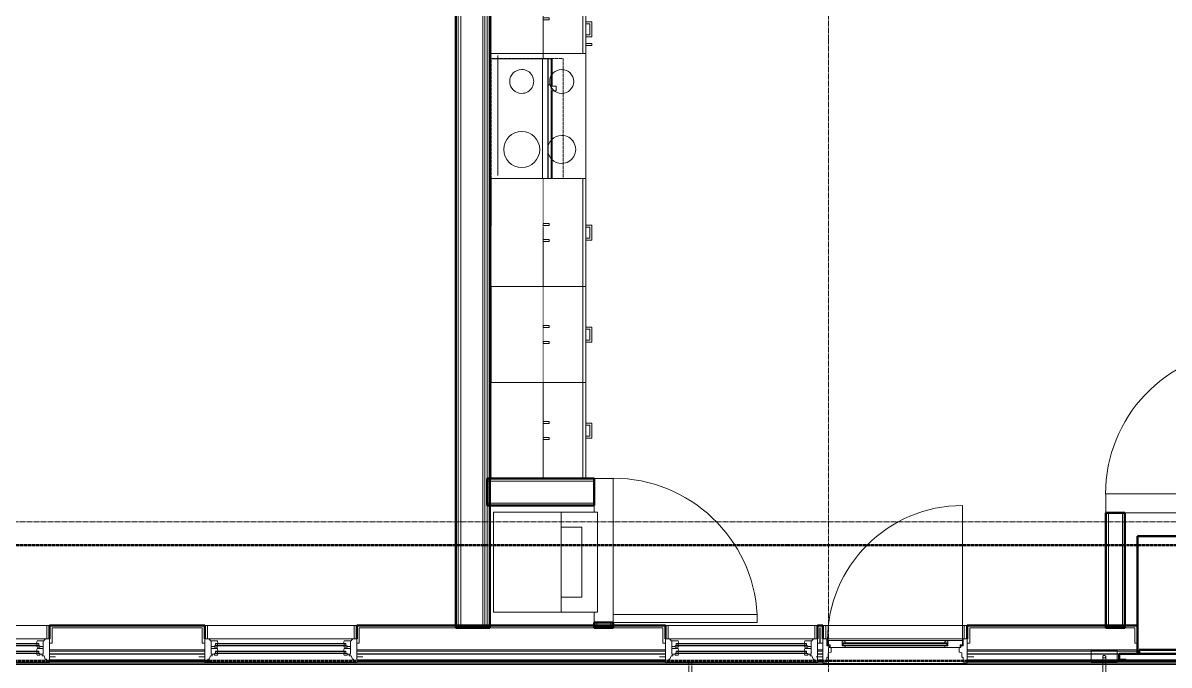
# Model space of a CAD drawing. Header units: inches. Extents: x -4235 to -464, y 9767 to 12347.
# Drawn here: x -3028.8 to -2742.2, y 11246.4 to 11406.9 of the extents above; entities that cross this region are included whole.
import ezdxf

# ---------------------------------------------------------------- set-up
doc = ezdxf.new("R2010")
doc.units = ezdxf.units.IN
doc.header["$MEASUREMENT"] = 0
for name, pattern in [('Dash', [0.25, 0.125, -0.125]), ('Dash 1_16_', [0.125, 0.0625, -0.0625]), ('Grid Line 1_2_', [0.875, 0.5, -0.125, 0.125, -0.125]), ('Overhead', [0.15625, 0.09375, -0.0625])]:
    doc.linetypes.add(name, pattern=pattern)
for name, color, linetype, lineweight in [('0-1', 7, 'Continuous', 5), ('0-2', 10, 'Continuous', 9), ('A-DOOR-1', 10, 'Continuous', 9), ('A-DOOR-2', 50, 'Continuous', 20), ('A-DOOR-5', 31, 'Continuous', 9), ('A-DOOR-6', 31, 'Continuous', 20), ('A-DOOR-FRAM', 31, 'Continuous', 9), ('A-DOOR-FRAM-4', 31, 'Continuous', 20), ('A-DOOR-GLAZ', 31, 'Continuous', 9), ('A-GENM', 5, 'Continuous', 9), ('A-GENM-4', 5, 'Continuous', 50), ('A-GLAZ-1', 151, 'Continuous', 9), ('A-GLAZ-2', 151, 'Continuous', 20), ('A-GLAZ-3', 151, 'Continuous', 50), ('A-WALL', 113, 'Continuous', 13), ('A-WALL-1', 7, 'Continuous', 50), ('A-WALL-2', 250, 'Continuous', 13), ('A-WALL-3', 10, 'Continuous', 9), ('A-WALL-4', 254, 'Continuous', 9), ('A-WALL-5', 113, 'Continuous', 9), ('A-WALL-6', 113, 'Continuous', 50), ('C-PROP-LINE-1', 91, 'Dash 1_16_', 50), ('I-WALL-1', 7, 'Continuous', 50), ('P-SANR-FIXT-1', 10, 'Continuous', 9), ('Q-CASE-1', 10, 'Continuous', 9), ('Q-CASE-2', 254, 'Continuous', 9), ('Q-CASE-3', 254, 'Dash', 9), ('Q-CASE-4', 10, 'Dash', 9), ('Q-SPCQ-1', 10, 'Continuous', 9), ('Q-SPCQ-2', 91, 'Overhead', 9), ('S-GRID-1', 1, 'Grid Line 1_2_', 9)]:
    doc.layers.add(name, color=color, linetype=linetype, lineweight=lineweight)

# ---------------------------------------------------------------- blocks, each defined once
blk = doc.blocks.new('SWING - SINGLE - FLUSH - 36_ x 80_ - OFFSET PIVOT DOOR AT MAGIC PAK AND WASHER_DRYER-3199414-BACKGROUND - RCP - 3RD FLOOR')
at = {"layer": 'A-DOOR-1'}
blk.add_arc((18, 2.37), 36.07, 93.1789, 180, dxfattribs=at)
at = {"layer": 'A-DOOR-2'}
for p, q in [((16, 2.37), (16, 38.39)), ((18, 38.39), (16, 38.39)), ((18, 2.37), (18, 38.39)), ((18, 2.37), (16, 2.37))]:
    blk.add_line(p, q, dxfattribs=at)
blk = doc.blocks.new('Range - 24_ x 30_-2320547-BACKGROUND - RCP - 3RD FLOOR')
at = {"layer": 'Q-SPCQ-1'}
blk.add_line((0, 22), (30, 22), dxfattribs=at)
for centre, radius, start, end in [((6.5, 16), 4.5, 360, 180), ((23.5, 16), 3, 360, 180), ((6.5, 16), 4.5, 180, 360), ((23.5, 16), 3, 180, 0), ((6.5, 6), 3.5, 360, 180), ((23.5, 6), 3, 360, 180), ((6.5, 6), 3.5, 180, 0), ((23.5, 6), 3, 180, 360)]:
    blk.add_arc(centre, radius, start, end, dxfattribs=at)
blk = doc.blocks.new('Stacked Washer and Dryer - 26_x25_ - Private-1352637-BACKGROUND - RCP - 3RD FLOOR')
at = {"layer": 'P-SANR-FIXT-1'}
for p, q in [((26, 12.5), (0, 12.5)), ((0, -12.5), (0, 12.5)), ((16.90625, 12.5), (16.90625, -12.5)), ((26, 12.5), (26, -12.5)), ((16.90625, 8.75), (22.09375, 8.75)), ((22.09375, 8.75), (22.09375, -8.75)), ((22.09375, -8.75), (16.90625, -8.75)), ((0, -12.5), (26, -12.5))]:
    blk.add_line(p, q, dxfattribs=at)
blk = doc.blocks.new('30quot_MicrowaveVent_11166 - 70cm miele oven-V65-BACKGROUND - RCP - 3RD FLOOR')
at = {"layer": 'Q-CASE-1'}
for p, q in [((-14.2, 0), (-14.2, -0.37)), ((15.68, 0), (-14.2, 0)), ((15.68, -0.37), (15.68, 0))]:
    blk.add_line(p, q, dxfattribs=at)
at = {"layer": 'Q-CASE-2'}
for p, q in [((-14.2, -0.41), (-14.2, -13.23)), ((15.68, -13.23), (15.68, -0.41)), ((-14.2, -13.23), (-14.2, -14.49)), ((15.68, -13.23), (-14.2, -13.23)), ((15.68, -14.49), (15.68, -13.23)), ((-14.2, -14.49), (15.68, -14.49)), ((9.18, -14.61), (-14.2, -14.61)), ((-14.2, -14.61), (-14.2, -15.39)), ((-14.2, -15.39), (-14.2, -15.59)), ((-14.2, -15.39), (9.18, -15.39)), ((-14.2, -15.59), (-14.2, -15.6)), ((-14.2, -15.6), (7.69, -15.6)), ((7.69, -15.39), (7.69, -16.55)), ((7.69, -16.6), (8.88, -16.6)), ((8.88, -16.6), (8.88, -15.39)), ((8.88, -15.6), (15.68, -15.6)), ((8.88, -16.55), (8.88, -16.6)), ((9.18, -14.61), (9.18, -15.39)), ((15.68, -14.61), (9.18, -14.61)), ((9.18, -14.61), (9.18, -15.39)), ((9.18, -15.39), (15.68, -15.39)), ((15.68, -14.61), (15.68, -15.39)), ((15.68, -15.6), (15.68, -15.39))]:
    blk.add_line(p, q, dxfattribs=at)
blk = doc.blocks.new('Base Cabinet 3 Drawer 230 - Base Cabinet 3 Drawer 230 27_-2571739-BACKGROUND - RCP - 3RD FLOOR')
at = {"layer": 'Q-CASE-1'}
for p, q in [((-12.76, -23.25), (-12.76, 0)), ((-12.76, 0), (14.24, 0)), ((14.24, 0), (14.24, -23.25)), ((-12.76, -23.25), (-12.76, -24)), ((14.24, -23.25), (-12.76, -23.25)), ((-12.76, -24), (14.24, -24)), ((-0.64, -24), (-1.14, -24)), ((-1.14, -25.5), (-1.14, -24)), ((2.61, -25.5), (-1.14, -25.5)), ((-0.64, -25), (-0.64, -24)), ((-0.64, -25), (2.11, -25)), ((2.11, -25), (2.11, -24)), ((2.11, -24), (2.61, -24)), ((2.61, -24), (2.61, -25.5)), ((14.24, -24), (14.24, -23.25))]:
    blk.add_line(p, q, dxfattribs=at)
blk = doc.blocks.new('Base Cabinet 3 Drawer 230 - Base Cabinet 3 Drawer 230 24_-2554933-BACKGROUND - RCP - 3RD FLOOR')
at = {"layer": 'Q-CASE-1'}
for p, q in [((-11.26, -23.25), (-11.26, 0)), ((-11.26, 0), (12.74, 0)), ((12.74, 0), (12.74, -23.25)), ((-11.26, -23.25), (-11.26, -24)), ((12.74, -23.25), (-11.26, -23.25)), ((-11.26, -24), (12.74, -24)), ((-0.64, -24), (-1.14, -24)), ((-1.14, -25.5), (-1.14, -24)), ((2.61, -25.5), (-1.14, -25.5)), ((-0.64, -25), (-0.64, -24)), ((-0.64, -25), (2.11, -25)), ((2.11, -25), (2.11, -24)), ((2.11, -24), (2.61, -24)), ((2.61, -24), (2.61, -25.5)), ((12.74, -24), (12.74, -23.25))]:
    blk.add_line(p, q, dxfattribs=at)
blk = doc.blocks.new('Single Door 1 Drawer 211 - 211 Base Cabinet Single Door1 Drawer 12_-2709705-BACKGROUND - RCP - 3RD FLOOR')
at = {"layer": 'Q-CASE-1'}
for p, q in [((-11.26, 24), (0.74, 24)), ((-11.26, 23.25), (-11.26, 24)), ((0.74, 23.25), (-11.26, 23.25)), ((-11.26, 23.25), (-11.26, 0)), ((-7.14, 24), (-7.14, 25.5)), ((-7.14, 25.5), (-3.39, 25.5)), ((-7.14, 24), (-6.64, 24)), ((-3.89, 25), (-6.64, 25)), ((-6.64, 24), (-6.64, 25)), ((-3.89, 24), (-3.89, 25)), ((-3.39, 24), (-3.89, 24)), ((-3.39, 25.5), (-3.39, 24)), ((-1.27, 25.5), (-1.76, 25.5)), ((-1.76, 25.5), (-1.76, 24)), ((-1.76, 24), (-1.27, 24)), ((-1.27, 24), (-1.27, 25.5)), ((0.74, 24), (0.74, 23.25)), ((0.74, 0), (0.74, 23.25)), ((-11.26, 0), (0.74, 0))]:
    blk.add_line(p, q, dxfattribs=at)
blk = doc.blocks.new('Base Cabinet 3 Drawer 230 - Base Cabinet 3 Drawer 230 24_-2578604-BACKGROUND - RCP - 3RD FLOOR')
at = {"layer": 'Q-CASE-1'}
for p, q in [((-11.26, 24), (12.74, 24)), ((-11.26, 23.25), (-11.26, 24)), ((12.74, 23.25), (-11.26, 23.25)), ((-11.26, 23.25), (-11.26, 0)), ((-1.14, 24), (-1.14, 25.5)), ((-1.14, 25.5), (2.61, 25.5)), ((-1.14, 24), (-0.64, 24)), ((2.11, 25), (-0.64, 25)), ((-0.64, 24), (-0.64, 25)), ((2.11, 24), (2.11, 25)), ((2.61, 24), (2.11, 24)), ((2.61, 25.5), (2.61, 24)), ((12.74, 24), (12.74, 23.25)), ((12.74, 0), (12.74, 23.25)), ((-11.26, 0), (12.74, 0))]:
    blk.add_line(p, q, dxfattribs=at)
blk = doc.blocks.new('300 Series Wall Hung Cabinet_302 - 27_ X 24_-2766376-BACKGROUND - RCP - 3RD FLOOR')
at = {"layer": 'Q-CASE-2'}
for p, q in [((-1.76, 14.69), (-2.25, 14.69)), ((-2.25, 14.69), (-2.25, 13.19)), ((-1.76, 13.19), (-1.76, 14.69)), ((2.24, 14.69), (1.75, 14.69)), ((1.75, 14.69), (1.75, 13.19)), ((2.24, 13.19), (2.24, 14.69)), ((-2.25, 13.19), (-1.76, 13.19)), ((1.75, 13.19), (2.24, 13.19))]:
    blk.add_line(p, q, dxfattribs=at)
at = {"layer": 'Q-CASE-3'}
for p, q in [((-13.5, 0.19), (-13.5, 13.19)), ((-13.5, 13.19), (13.5, 13.19)), ((13.5, 13.19), (13.5, 0.19))]:
    blk.add_line(p, q, dxfattribs=at)
at = {"layer": 'Q-CASE-4'}
blk.add_line((13.5, 0.19), (-13.5, 0.19), dxfattribs=at)
blk = doc.blocks.new('300 Series Wall Hung Cabinet_302 - 24_ X 24_-V74-BACKGROUND - RCP - 3RD FLOOR')
at = {"layer": 'Q-CASE-2'}
for p, q in [((-1.76, -13.19), (-2.25, -13.19)), ((-2.25, -13.19), (-2.25, -14.69)), ((-1.76, -14.69), (-1.76, -13.19)), ((2.24, -13.19), (1.75, -13.19)), ((1.75, -13.19), (1.75, -14.69)), ((2.24, -14.69), (2.24, -13.19)), ((-2.25, -14.69), (-1.76, -14.69)), ((1.75, -14.69), (2.24, -14.69))]:
    blk.add_line(p, q, dxfattribs=at)
at = {"layer": 'Q-CASE-3'}
for p, q in [((-12, -0.19), (-12, -13.19)), ((12, -13.19), (12, -0.19)), ((-12, -13.19), (12, -13.19))]:
    blk.add_line(p, q, dxfattribs=at)
at = {"layer": 'Q-CASE-4'}
blk.add_line((12, -0.19), (-12, -0.19), dxfattribs=at)
blk = doc.blocks.new('300 Series Wall Hung Cabinet_302 - 24_ X 24_-V73-BACKGROUND - RCP - 3RD FLOOR')
at = {"layer": 'Q-CASE-2'}
for p, q in [((-1.76, 14.69), (-2.25, 14.69)), ((-2.25, 14.69), (-2.25, 13.19)), ((-1.76, 13.19), (-1.76, 14.69)), ((2.24, 14.69), (1.75, 14.69)), ((1.75, 14.69), (1.75, 13.19)), ((2.24, 13.19), (2.24, 14.69)), ((-2.25, 13.19), (-1.76, 13.19)), ((1.75, 13.19), (2.24, 13.19))]:
    blk.add_line(p, q, dxfattribs=at)
at = {"layer": 'Q-CASE-3'}
for p, q in [((-12, 0.19), (-12, 13.19)), ((-12, 13.19), (12, 13.19)), ((12, 13.19), (12, 0.19))]:
    blk.add_line(p, q, dxfattribs=at)
at = {"layer": 'Q-CASE-4'}
blk.add_line((12, 0.19), (-12, 0.19), dxfattribs=at)
blk = doc.blocks.new('300 Series Wall Hung Cabinet_302 - 24_ X 24_-V77-BACKGROUND - RCP - 3RD FLOOR')
at = {"layer": 'Q-CASE-2'}
for p, q in [((-1.76, 14.69), (-2.25, 14.69)), ((-2.25, 14.69), (-2.25, 13.19)), ((-1.76, 13.19), (-1.76, 14.69)), ((2.24, 14.69), (1.75, 14.69)), ((1.75, 14.69), (1.75, 13.19)), ((2.24, 13.19), (2.24, 14.69)), ((-2.25, 13.19), (-1.76, 13.19)), ((1.75, 13.19), (2.24, 13.19))]:
    blk.add_line(p, q, dxfattribs=at)
at = {"layer": 'Q-CASE-3'}
for p, q in [((-12, 0.19), (-12, 13.19)), ((-12, 13.19), (12, 13.19))]:
    blk.add_line(p, q, dxfattribs=at)
at = {"layer": 'Q-CASE-4'}
for p, q in [((12, 13.19), (12, 0.19)), ((12, 0.19), (-12, 0.19))]:
    blk.add_line(p, q, dxfattribs=at)
blk = doc.blocks.new('Range_Hood_386 - 30_ Wide-2911716-BACKGROUND - RCP - 3RD FLOOR')
at = {"layer": 'Q-SPCQ-2'}
for p, q in [((-15, -6), (-15, 12)), ((-15, 12), (15, 12)), ((15, 12), (15, -6)), ((15, -6), (-15, -6))]:
    blk.add_line(p, q, dxfattribs=at)
blk = doc.blocks.new('CTR - 1st Phase - Unit Layouts_rvt-1-BACKGROUND - RCP - 3RD FLOOR')
at = {"layer": 'A-WALL-1'}
for p, q in [((-2912.7, 11292.98), (-2885.95, 11292.98)), ((-2912.7, 11286.23), (-2912.7, 11292.98)), ((-2885.95, 11292.98), (-2885.95, 11286.23)), ((-2885.95, 11286.23), (-2912.7, 11286.23)), ((-2758, 11255.64), (-2758, 11284.39)), ((-2758, 11284.39), (-2753.25, 11284.39)), ((-2753.25, 11284.39), (-2753.25, 11255.64)), ((-2885.95, 11255.64), (-2885.95, 11256.98)), ((-2885.95, 11256.98), (-2881.2, 11256.98)), ((-2885.32, 11255.64), (-2885.95, 11255.64)), ((-2881.82, 11255.64), (-2885.32, 11255.64)), ((-2881.2, 11255.64), (-2881.82, 11255.64)), ((-2881.2, 11256.98), (-2881.2, 11255.64)), ((-2757.37, 11255.64), (-2758, 11255.64)), ((-2753.87, 11255.64), (-2757.37, 11255.64)), ((-2753.25, 11255.64), (-2753.87, 11255.64))]:
    blk.add_line(p, q, dxfattribs=at)
at = {"layer": 'A-WALL-2'}
for p, q in [((-2885.95, 11292.36), (-2912.7, 11292.36)), ((-2885.95, 11286.86), (-2912.7, 11286.86)), ((-2757.37, 11256.27), (-2757.37, 11284.39)), ((-2753.87, 11256.27), (-2753.87, 11284.39)), ((-2885.32, 11256.27), (-2885.32, 11256.98)), ((-2881.82, 11256.27), (-2885.32, 11256.27)), ((-2881.82, 11256.27), (-2881.82, 11256.98)), ((-2753.87, 11256.27), (-2757.37, 11256.27))]:
    blk.add_line(p, q, dxfattribs=at)
at = {"layer": 'A-WALL-3'}
for p, q in [((-2885.95, 11292.98), (-2881.2, 11292.98)), ((-2881.2, 11256.98), (-2881.2, 11292.98)), ((-2758, 11289.14), (-2753.25, 11289.14)), ((-2758, 11289.14), (-2758, 11284.39)), ((-2722, 11289.14), (-2753.25, 11289.14)), ((-2885.95, 11286.23), (-2885.95, 11284.58)), ((-2753.25, 11284.39), (-2722, 11284.39)), ((-2885.95, 11259.58), (-2885.95, 11256.98))]:
    blk.add_line(p, q, dxfattribs=at)
at = {"layer": 'A-WALL-4'}
for p, q in [((-2885.95, 11292.98), (-2885.95, 11286.23)), ((-2758, 11284.39), (-2753.25, 11284.39)), ((-2885.95, 11256.98), (-2881.2, 11256.98))]:
    blk.add_line(p, q, dxfattribs=at)
at = {"layer": 'A-WALL-5'}
for p, q in [((-2912.07, 11447.24), (-2912.07, 11292.98)), ((-2912.07, 11292.98), (-2912.07, 11447.24)), ((-2888.07, 11406.61), (-2888.07, 11407.11)), ((-2888.07, 11403.86), (-2888.07, 11406.61)), ((-2888.07, 11406.61), (-2888.07, 11403.86)), ((-2888.07, 11403.36), (-2888.07, 11403.86)), ((-2888.07, 11401.74), (-2888.07, 11403.36)), ((-2888.07, 11403.36), (-2888.07, 11401.74)), ((-2888.07, 11401.25), (-2888.07, 11401.74)), ((-2888.07, 11356.36), (-2888.07, 11401.25)), ((-2888.07, 11401.25), (-2888.07, 11356.36)), ((-2888.07, 11355.86), (-2888.07, 11356.36)), ((-2888.07, 11353.11), (-2888.07, 11355.86)), ((-2888.07, 11355.86), (-2888.07, 11353.11)), ((-2888.07, 11352.61), (-2888.07, 11353.11)), ((-2888.07, 11330.86), (-2888.07, 11352.61)), ((-2888.07, 11352.61), (-2888.07, 11330.86)), ((-2888.07, 11330.36), (-2888.07, 11330.86)), ((-2888.07, 11327.61), (-2888.07, 11330.36)), ((-2888.07, 11330.36), (-2888.07, 11327.61)), ((-2888.07, 11327.11), (-2888.07, 11327.61)), ((-2888.07, 11306.86), (-2888.07, 11327.11)), ((-2888.07, 11327.11), (-2888.07, 11306.86)), ((-2888.07, 11306.36), (-2888.07, 11306.86)), ((-2888.07, 11303.61), (-2888.07, 11306.36)), ((-2888.07, 11306.36), (-2888.07, 11303.61)), ((-2888.07, 11303.11), (-2888.07, 11303.61)), ((-2888.07, 11292.98), (-2888.07, 11303.11)), ((-2888.07, 11303.11), (-2888.07, 11292.98)), ((-2912.07, 11292.98), (-2888.07, 11292.98)), ((-2888.07, 11292.98), (-2912.07, 11292.98))]:
    blk.add_line(p, q, dxfattribs=at)
at = {"layer": '0-2'}
for name, p, rotation in [('300 Series Wall Hung Cabinet_302 - 24_ X 24_-V73-BACKGROUND - RCP - 3RD FLOOR', (-2911.89, 11409.86), 270.0000000000061), ('Single Door 1 Drawer 211 - 211 Base Cabinet Single Door1 Drawer 12_-2709705-BACKGROUND - RCP - 3RD FLOOR', (-2912.07, 11399.98), 270.000000000052), ('Range_Hood_386 - 30_ Wide-2911716-BACKGROUND - RCP - 3RD FLOOR', (-2899.7, 11382.98), 90.00000000001071), ('Range - 24_ x 30_-2320547-BACKGROUND - RCP - 3RD FLOOR', (-2888.07, 11368.74), 89.99999999994498), ('30quot_MicrowaveVent_11166 - 70cm miele oven-V65-BACKGROUND - RCP - 3RD FLOOR', (-2912.07, 11382.18), 90.00000000000776), ('Base Cabinet 3 Drawer 230 - Base Cabinet 3 Drawer 230 27_-2571739-BACKGROUND - RCP - 3RD FLOOR', (-2912.07, 11353.74), 89.99999999996236), ('300 Series Wall Hung Cabinet_302 - 27_ X 24_-2766376-BACKGROUND - RCP - 3RD FLOOR', (-2911.89, 11354.48), 270.0000000000061), ('Base Cabinet 3 Drawer 230 - Base Cabinet 3 Drawer 230 24_-2554933-BACKGROUND - RCP - 3RD FLOOR', (-2912.07, 11328.24), 89.99999999996236), ('300 Series Wall Hung Cabinet_302 - 24_ X 24_-V74-BACKGROUND - RCP - 3RD FLOOR', (-2911.89, 11328.98), 90.00000000000617), ('Base Cabinet 3 Drawer 230 - Base Cabinet 3 Drawer 230 24_-2578604-BACKGROUND - RCP - 3RD FLOOR', (-2912.07, 11305.72), 270.000000000052), ('300 Series Wall Hung Cabinet_302 - 24_ X 24_-V77-BACKGROUND - RCP - 3RD FLOOR', (-2911.89, 11304.98), 270.0000000000061), ('SWING - SINGLE - FLUSH - 36_ x 80_ - OFFSET PIVOT DOOR AT MAGIC PAK AND WASHER_DRYER-3199414-BACKGROUND - RCP - 3RD FLOOR', (-2883.57, 11274.98), 269.99999999996)]:
    blk.add_blockref(name, p, dxfattribs=dict(at, rotation=rotation))
for name, p in [('SWING - SINGLE - FLUSH - 36_ x 80_ - OFFSET PIVOT DOOR AT MAGIC PAK AND WASHER_DRYER-3199414-BACKGROUND - RCP - 3RD FLOOR', (-2740, 11286.76)), ('Stacked Washer and Dryer - 26_x25_ - Private-1352637-BACKGROUND - RCP - 3RD FLOOR', (-2911.11, 11272.08))]:
    blk.add_blockref(name, p, dxfattribs=at)
blk = doc.blocks.new('CTR - 1st Phase - Common Walls_rvt-1-BACKGROUND - RCP - 3RD FLOOR')
at = {"layer": 'A-WALL-2'}
for p, q in [((-2919.95, 11640.61), (-2919.95, 11255.64)), ((-2919.32, 11640.61), (-2919.32, 11255.64)), ((-2913.82, 11640.61), (-2913.82, 11255.64)), ((-2913.32, 11640.61), (-2913.32, 11255.64)), ((-2912.7, 11640.61), (-2912.7, 11255.64))]:
    blk.add_line(p, q, dxfattribs=at)
at = {"layer": 'I-WALL-1'}
for p, q in [((-2920.57, 11255.64), (-2920.57, 11640.61)), ((-2912.07, 11640.61), (-2912.07, 11255.64)), ((-2912.07, 11255.64), (-2920.57, 11255.64))]:
    blk.add_line(p, q, dxfattribs=at)
blk = doc.blocks.new('Basic Wall _ EXT - FIBER CEMENT - LARGE - ___-2162457-BACKGROUND - RCP - 3RD FLOOR')
at = {"layer": 'A-WALL-5'}
for p, q in [((-2983.34, 11249.14), (-3022.11, 11249.14)), ((-3022.11, 11249.14), (-2983.34, 11249.14)), ((-3022.11, 11249.11), (-2983.34, 11249.11)), ((-3022.11, 11249.11), (-2983.34, 11249.11)), ((-2868.14, 11249.14), (-2945.31, 11249.14)), ((-2945.31, 11249.14), (-2868.14, 11249.14)), ((-2945.31, 11249.11), (-2868.14, 11249.11)), ((-2945.31, 11249.11), (-2868.14, 11249.11)), ((-2828.79, 11249.14), (-2830.11, 11249.14)), ((-2830.11, 11249.14), (-2828.79, 11249.14)), ((-2830.08, 11249.11), (-2828.79, 11249.11)), ((-2830.08, 11249.11), (-2828.79, 11249.11)), ((-2754.69, 11249.14), (-2792.66, 11249.14)), ((-2792.66, 11249.14), (-2754.69, 11249.14)), ((-2792.66, 11249.11), (-2754.69, 11249.11)), ((-2792.66, 11249.11), (-2754.69, 11249.11)), ((-2750.12, 11249.14), (-2754.69, 11249.14)), ((-2754.69, 11249.14), (-2750.12, 11249.14)), ((-2754.69, 11249.11), (-2674.76, 11249.11)), ((-2754.69, 11249.11), (-2674.76, 11249.11)), ((-2750.12, 11249.14), (-2749.69, 11249.14)), ((-2749.69, 11249.14), (-2729.47, 11249.14)), ((-3400.56, 11246.52), (-2067.06, 11246.52)), ((-3400.55, 11246.51), (-2067.05, 11246.51)), ((-3400.55, 11246.51), (-2067.05, 11246.51)), ((-3400.53, 11246.5), (-2067.03, 11246.5)), ((-3400.52, 11246.48), (-2067.02, 11246.48)), ((-3400.52, 11246.48), (-2067.02, 11246.48))]:
    blk.add_line(p, q, dxfattribs=at)
blk = doc.blocks.new('Basic Wall _ EXT - FIBER CEMENT - SMALL - ___-2145931-BACKGROUND - RCP - 3RD FLOOR')
at = {"layer": 'A-WALL-5'}
for p, q in [((-3022.11, 11249.81), (-2983.34, 11249.81)), ((-3022.11, 11249.81), (-2983.34, 11249.81)), ((-2945.31, 11249.81), (-2868.14, 11249.81)), ((-2945.31, 11249.81), (-2868.14, 11249.81)), ((-2830.11, 11249.81), (-2828.79, 11249.81)), ((-2830.11, 11249.81), (-2828.79, 11249.81)), ((-2792.66, 11249.81), (-2761.65, 11249.81)), ((-2792.66, 11249.81), (-2761.65, 11249.81)), ((-2761.64, 11249.81), (-2761.54, 11249.81)), ((-2761.64, 11249.81), (-2761.54, 11249.81)), ((-2761.51, 11249.81), (-2755.29, 11249.81)), ((-2761.51, 11249.81), (-2755.29, 11249.81)), ((-2755.26, 11249.81), (-2755.16, 11249.81)), ((-2755.26, 11249.81), (-2755.16, 11249.81)), ((-2755.15, 11249.81), (-2750.12, 11249.81)), ((-2755.15, 11249.81), (-2750.12, 11249.81)), ((-3258, 11246.93), (-2862.27, 11246.93)), ((-3258, 11246.86), (-2862.27, 11246.86)), ((-3022.11, 11247.39), (-2983.34, 11247.39)), ((-3022.11, 11247.39), (-2983.34, 11247.39)), ((-3022.11, 11247.31), (-2983.34, 11247.31)), ((-2945.31, 11247.39), (-2868.14, 11247.39)), ((-2945.31, 11247.39), (-2868.14, 11247.39)), ((-2945.31, 11247.31), (-2868.14, 11247.31)), ((-2862.21, 11246.93), (-2862.16, 11246.93)), ((-2862.21, 11246.86), (-2862.16, 11246.86)), ((-2862.15, 11246.93), (-2862.08, 11246.93)), ((-2862.15, 11246.86), (-2862.08, 11246.86)), ((-2862.08, 11246.93), (-2861.99, 11246.93)), ((-2862.08, 11246.86), (-2861.99, 11246.86)), ((-2861.99, 11246.93), (-2861.89, 11246.93)), ((-2861.99, 11246.86), (-2861.89, 11246.86)), ((-2861.89, 11246.93), (-2861.8, 11246.93)), ((-2861.89, 11246.86), (-2861.8, 11246.86)), ((-2861.79, 11246.93), (-2861.71, 11246.93)), ((-2861.79, 11246.86), (-2861.71, 11246.86)), ((-2861.7, 11246.93), (-2861.63, 11246.93)), ((-2861.7, 11246.86), (-2861.63, 11246.86)), ((-2861.62, 11246.93), (-2861.57, 11246.93)), ((-2861.62, 11246.86), (-2861.57, 11246.86)), ((-2861.52, 11246.93), (-2828.79, 11246.93)), ((-2861.52, 11246.86), (-2828.79, 11246.86)), ((-2830.11, 11247.39), (-2828.79, 11247.39)), ((-2830.11, 11247.39), (-2828.79, 11247.39)), ((-2830.11, 11247.31), (-2828.79, 11247.31)), ((-2792.66, 11247.39), (-2761.65, 11247.39)), ((-2792.66, 11247.39), (-2761.65, 11247.39)), ((-2792.66, 11247.31), (-2761.65, 11247.31)), ((-2792.66, 11246.93), (-2758.77, 11246.93)), ((-2792.66, 11246.86), (-2758.77, 11246.86)), ((-2761.65, 11247.39), (-2761.54, 11247.39)), ((-2761.65, 11247.39), (-2761.54, 11247.39)), ((-2761.65, 11247.31), (-2761.54, 11247.31)), ((-2761.54, 11247.39), (-2761.24, 11247.39)), ((-2761.54, 11247.39), (-2761.24, 11247.39)), ((-2761.54, 11247.31), (-2761.23, 11247.31)), ((-2761.18, 11247.31), (-2760.69, 11247.31)), ((-2761.17, 11247.39), (-2758.77, 11247.39)), ((-2761.17, 11247.39), (-2758.77, 11247.39)), ((-2760.66, 11247.31), (-2760.02, 11247.31)), ((-2759.98, 11247.31), (-2758.77, 11247.31)), ((-2758.72, 11247.39), (-2758.66, 11247.39)), ((-2758.72, 11247.39), (-2758.66, 11247.39)), ((-2758.72, 11247.31), (-2758.66, 11247.31)), ((-2758.72, 11246.93), (-2758.66, 11246.93)), ((-2758.72, 11246.86), (-2758.66, 11246.86)), ((-2758.66, 11247.39), (-2758.59, 11247.39)), ((-2758.66, 11247.39), (-2758.59, 11247.39)), ((-2758.66, 11247.31), (-2758.59, 11247.31)), ((-2758.66, 11246.93), (-2758.59, 11246.93)), ((-2758.66, 11246.86), (-2758.59, 11246.86)), ((-2758.58, 11247.39), (-2758.49, 11247.39)), ((-2758.58, 11247.39), (-2758.49, 11247.39)), ((-2758.58, 11247.31), (-2758.49, 11247.31)), ((-2758.58, 11246.93), (-2758.5, 11246.93)), ((-2758.58, 11246.86), (-2758.5, 11246.86)), ((-2758.49, 11247.39), (-2758.4, 11247.39)), ((-2758.49, 11247.39), (-2758.4, 11247.39)), ((-2758.49, 11247.31), (-2758.4, 11247.31)), ((-2758.49, 11246.93), (-2758.4, 11246.93)), ((-2758.49, 11246.86), (-2758.4, 11246.86)), ((-2758.4, 11247.39), (-2758.33, 11247.39)), ((-2758.4, 11247.39), (-2758.33, 11247.39)), ((-2758.4, 11247.31), (-2758.3, 11247.31)), ((-2758.39, 11246.93), (-2758.3, 11246.93)), ((-2758.39, 11246.86), (-2758.3, 11246.86)), ((-2758.3, 11247.39), (-2758.21, 11247.39)), ((-2758.3, 11247.39), (-2758.21, 11247.39)), ((-2758.3, 11247.31), (-2758.21, 11247.31)), ((-2758.3, 11246.93), (-2758.21, 11246.93)), ((-2758.3, 11246.86), (-2758.21, 11246.86)), ((-2758.21, 11247.39), (-2758.13, 11247.39)), ((-2758.21, 11247.39), (-2758.13, 11247.39)), ((-2758.21, 11247.31), (-2758.13, 11247.31)), ((-2758.21, 11246.93), (-2758.13, 11246.93)), ((-2758.21, 11246.86), (-2758.13, 11246.86)), ((-2758.13, 11247.39), (-2758.07, 11247.39)), ((-2758.13, 11247.39), (-2758.07, 11247.39)), ((-2758.13, 11247.31), (-2758.07, 11247.31)), ((-2758.13, 11246.93), (-2758.07, 11246.93)), ((-2758.13, 11246.86), (-2758.07, 11246.86)), ((-2758.02, 11247.39), (-2757.5, 11247.39)), ((-2758.02, 11247.39), (-2757.5, 11247.39)), ((-2758.02, 11247.31), (-2757.56, 11247.31)), ((-2758.02, 11246.93), (-2324.85, 11246.93)), ((-2758.02, 11246.86), (-2324.85, 11246.86)), ((-2757.5, 11247.31), (-2756.77, 11247.31)), ((-2757.49, 11247.39), (-2756.1, 11247.39)), ((-2757.49, 11247.39), (-2756.1, 11247.39)), ((-2756.73, 11247.31), (-2756.1, 11247.31)), ((-2756.07, 11247.31), (-2755.58, 11247.31)), ((-2756.06, 11247.39), (-2755.58, 11247.39)), ((-2756.06, 11247.39), (-2755.58, 11247.39)), ((-2755.56, 11247.39), (-2755.26, 11247.39)), ((-2755.56, 11247.39), (-2755.26, 11247.39)), ((-2755.56, 11247.31), (-2755.26, 11247.31)), ((-2755.25, 11247.39), (-2755.15, 11247.39)), ((-2755.25, 11247.39), (-2755.15, 11247.39)), ((-2755.25, 11247.31), (-2755.15, 11247.31)), ((-2755.15, 11247.39), (-2637.74, 11247.39)), ((-2755.15, 11247.39), (-2637.74, 11247.39)), ((-2755.15, 11247.31), (-2637.74, 11247.31))]:
    blk.add_line(p, q, dxfattribs=at)
blk = doc.blocks.new('Perforated Panel at Magic-Pak - hvac panel - 3rd floor-2505074-BACKGROUND - RCP - 3RD FLOOR')
at = {"layer": 'A-GLAZ-3'}
for p, q in [((-19.01, -4.38), (-19.01, -4.44)), ((19.01, -4.38), (-19.01, -4.38)), ((-19.01, -4.44), (19.01, -4.44)), ((19.01, -4.44), (19.01, -4.38))]:
    blk.add_line(p, q, dxfattribs=at)
blk = doc.blocks.new('Window-Double_Hung-Andersen-400_Series-Tilt_Wash - DOUBLE HUNG - COTTAGE - 3RD FLOOR-2888224-BACKGROUND - RCP - 3RD FLOOR')
at = {"layer": 'A-GLAZ-1'}
for p, q in [((-16.29, 2.5), (-15.7, 2.5)), ((-16.29, 2.12), (-15.7, 2.12)), ((-16.29, 0.56), (-15.7, 0.56)), ((-16.29, 0.19), (-15.7, 0.19)), ((-15.82, 2.5), (-15.82, 2.12)), ((-15.82, 0.56), (-15.82, 0.19)), ((-15.7, 2.62), (15.7, 2.62)), ((-15.7, 2.5), (15.7, 2.5)), ((-15.7, 2.12), (15.7, 2.12)), ((-15.7, 2), (15.7, 2)), ((-15.7, 0.69), (15.7, 0.69)), ((-15.7, 0.56), (15.7, 0.56)), ((-15.7, 0.19), (15.7, 0.19)), ((-15.7, 0.06), (15.7, 0.06)), ((16.29, 2.5), (15.7, 2.5)), ((16.29, 2.12), (15.7, 2.12)), ((16.29, 0.56), (15.7, 0.56)), ((16.29, 0.19), (15.7, 0.19)), ((15.82, 2.5), (15.82, 2.12)), ((15.82, 0.56), (15.82, 0.19)), ((-19.01, -2.44), (-19.01, -3.94)), ((-19.01, -2.44), (-18.95, -2.44)), ((18.95, -1.06), (-18.95, -1.06)), ((-18.95, -1.06), (-18.95, -4.44)), ((-18.32, -1.06), (-18.32, -4.44)), ((18.32, -1.06), (18.32, -4.44)), ((18.95, -4.44), (18.95, -1.06)), ((18.95, -2.44), (19.01, -2.44)), ((19.01, -3.94), (19.01, -2.44)), ((-19.01, -3.94), (-18.95, -3.94)), ((-18.95, -4.44), (18.95, -4.44)), ((18.95, -3.94), (19.01, -3.94))]:
    blk.add_line(p, q, dxfattribs=at)
at = {"layer": 'A-GLAZ-2'}
for p, q in [((-19.01, 3.44), (-20.51, 3.44)), ((19.01, 4.81), (-19.01, 4.81)), ((-19.01, 4.81), (-19.01, -1.06)), ((-18.2, 4.81), (-18.2, 4)), ((-18.2, 4), (-17.92, 4)), ((-17.92, 4), (-17.61, 3.19)), ((-17.61, 3.19), (-17.14, 3.19)), ((-17.14, 3.19), (-17.14, 2.75)), ((-15.86, 2.97), (-16.57, 2.97)), ((-16.57, 2.62), (-16.57, 2.97)), ((-15.86, 2.97), (-15.7, 2.62)), ((15.86, 2.97), (15.7, 2.62)), ((15.86, 2.97), (16.57, 2.97)), ((16.57, 2.62), (16.57, 2.97)), ((17.14, 3.19), (17.14, 2.75)), ((17.61, 3.19), (17.14, 3.19)), ((17.92, 4), (17.61, 3.19)), ((18.2, 4), (17.92, 4)), ((18.2, 4.81), (18.2, 4)), ((19.01, -1.06), (19.01, 4.81)), ((19.01, 3.44), (20.51, 3.44)), ((-17.42, 2.75), (-16.57, 2.75)), ((-17.42, 2.75), (-17.42, -0.56)), ((-17.42, 1.37), (-15.86, 1.37)), ((-17.42, 0.81), (-16.57, 0.81)), ((-15.7, 2.62), (-16.57, 2.62)), ((-15.86, 1.03), (-16.57, 1.03)), ((-16.57, 0.69), (-16.57, 1.03)), ((-15.7, 0.69), (-16.57, 0.69)), ((-16.29, 2.62), (-16.29, 2)), ((-15.7, 2), (-16.29, 2)), ((-16.29, 0.69), (-16.29, 0.06)), ((-15.7, 0.06), (-16.29, 0.06)), ((-15.86, 1.37), (-15.7, 2)), ((-15.86, 1.03), (-15.7, 0.69)), ((-15.86, -0.56), (-15.7, 0.06)), ((15.7, 2.62), (16.57, 2.62)), ((15.7, 2), (16.29, 2)), ((15.86, 1.37), (15.7, 2)), ((15.86, 1.03), (15.7, 0.69)), ((15.7, 0.69), (16.57, 0.69)), ((15.7, 0.06), (16.29, 0.06)), ((15.86, -0.56), (15.7, 0.06)), ((17.42, 1.37), (15.86, 1.37)), ((15.86, 1.03), (16.57, 1.03)), ((16.29, 2.62), (16.29, 2)), ((16.29, 0.69), (16.29, 0.06)), ((17.42, 2.75), (16.57, 2.75)), ((16.57, 0.69), (16.57, 1.03)), ((17.42, 0.81), (16.57, 0.81)), ((17.42, 2.75), (17.42, -0.56)), ((-19.01, -1.06), (19.01, -1.06)), ((-17.67, -0.78), (-18, -1.06)), ((-17.67, -0.78), (-17.67, -0.56)), ((-17.67, -0.56), (-15.86, -0.56)), ((17.67, -0.56), (15.86, -0.56)), ((17.67, -0.78), (17.67, -0.56)), ((17.67, -0.78), (18, -1.06))]:
    blk.add_line(p, q, dxfattribs=at)
blk = doc.blocks.new('Door-Inswing-Andersen-400_Series-Single - 3_ 0-1_8_ x 6_ 7-1_2_ - 3rd floor-2895941-BACKGROUND - RCP - 3RD FLOOR')
at = {"layer": 'A-DOOR-5'}
blk.add_line((16.87, 0.66), (16.87, 34.41), dxfattribs=at)
blk.add_arc((16.87, 0.66), 33.75, 90, 180, dxfattribs=at)
at = {"layer": 'A-DOOR-6'}
for p, q in [((-16.87, -0.41), (-16.87, 0.66)), ((-16.87, 0.66), (-12.44, 0.66)), ((-13.19, 0.66), (-13.19, -0.66)), ((-13.19, 0.66), (-13.19, 0.59)), ((-13.19, 0.59), (-12.67, 0.59)), ((-12.44, 0.09), (-13.19, 0.09)), ((-12.67, 0.59), (-12.47, 0.34)), ((-12.47, 0.34), (-12.44, 0.16)), ((12.44, 0.66), (-12.44, 0.66)), ((-12.44, 0.16), (-12.44, 0.09)), ((16.87, 0.66), (12.44, 0.66)), ((12.47, 0.34), (12.44, 0.16)), ((12.44, 0.16), (12.44, 0.09)), ((12.44, 0.09), (13.19, 0.09)), ((12.67, 0.59), (12.47, 0.34)), ((13.19, 0.59), (12.67, 0.59)), ((13.19, 0.66), (13.19, -0.66)), ((13.19, 0.66), (13.19, 0.59)), ((16.87, -0.41), (16.87, 0.66)), ((-16.26, -0.42), (-16.87, -0.41)), ((-16.26, -1.06), (-16.26, -0.42)), ((-16.26, -1.06), (-12.44, -1.06)), ((-13.19, -0.66), (-12.44, -0.66)), ((-12.44, -0.75), (-12.47, -1.06)), ((-12.44, -0.66), (-12.44, -0.75)), ((12.44, -1.06), (-12.44, -1.06)), ((12.44, -0.66), (12.44, -0.75)), ((13.19, -0.66), (12.44, -0.66)), ((12.44, -0.75), (12.47, -1.06)), ((16.26, -1.06), (12.44, -1.06)), ((16.26, -0.42), (16.87, -0.41)), ((16.26, -1.06), (16.26, -0.42))]:
    blk.add_line(p, q, dxfattribs=at)
at = {"layer": 'A-DOOR-FRAM'}
for p, q in [((-17.94, 4.44), (-17.31, 4.44)), ((-17.94, 1.12), (-17.94, 4.44)), ((-17.31, 4.44), (-17.31, 1.12)), ((17.31, 4.44), (17.94, 4.44)), ((17.31, 1.12), (17.31, 4.44)), ((17.94, 4.44), (17.94, 1.12)), ((-17.31, 1.12), (-17.94, 1.12)), ((17.94, 1.12), (17.31, 1.12))]:
    blk.add_line(p, q, dxfattribs=at)
at = {"layer": 'A-DOOR-FRAM-4'}
for p, q in [((-18.06, -4.75), (-18.06, 1.12)), ((-18.06, 1.12), (-17.03, 1.12)), ((-17.69, 1.12), (-18.06, 1.12)), ((-18.06, 1.12), (18.06, 1.12)), ((-18.06, -5.09), (-18.06, 1.12)), ((-17.03, 1.12), (-17.03, -0.66)), ((17.03, 1.12), (17.03, -0.66)), ((18.06, 1.12), (17.03, 1.12)), ((18.06, -4.75), (18.06, 1.12)), ((18.06, 1.12), (18.06, -5.09)), ((-17.03, -0.66), (-16.45, -0.66)), ((-16, -2.23), (-16.69, -2.39)), ((-16.69, -2.39), (-16.69, -3.39)), ((-16.45, -0.66), (-16.45, -1.09)), ((-16.45, -1.09), (-16, -1.09)), ((-16, -1.09), (-16, -2.23)), ((16.45, -1.09), (16, -1.09)), ((16, -1.09), (16, -2.23)), ((16, -2.23), (16.69, -2.39)), ((16.45, -0.66), (16.45, -1.09)), ((17.03, -0.66), (16.45, -0.66)), ((16.69, -2.39), (16.69, -3.39)), ((-19.69, -3.44), (-18.06, -3.44)), ((-18.06, -4.75), (-17.03, -4.75)), ((18.06, -5.09), (-18.06, -5.09)), ((-16.69, -3.39), (-17.03, -3.63)), ((-17.03, -3.63), (-17.03, -4.75)), ((16.69, -3.39), (17.03, -3.63)), ((17.03, -3.63), (17.03, -4.75)), ((18.06, -4.75), (17.03, -4.75)), ((19.69, -3.44), (18.06, -3.44))]:
    blk.add_line(p, q, dxfattribs=at)
at = {"layer": 'A-DOOR-GLAZ'}
for p, q in [((12.44, 0.09), (-12.44, 0.09)), ((-13.19, -0.06), (-12.44, -0.06)), ((-12.44, -0.5), (-13.19, -0.5)), ((-12.98, -0.5), (-12.98, -0.06)), ((12.44, -0.06), (-12.44, -0.06)), ((12.44, -0.5), (-12.44, -0.5)), ((12.44, -0.66), (-12.44, -0.66)), ((13.19, -0.06), (12.44, -0.06)), ((12.44, -0.5), (13.19, -0.5)), ((12.98, -0.5), (12.98, -0.06))]:
    blk.add_line(p, q, dxfattribs=at)
blk = doc.blocks.new('Window-Double_Hung-Andersen-400_Series-Tilt_Wash - DOUBLE HUNG - COTTAGE - 3RD FLOOR-V102-BACKGROUND - RCP - 3RD FLOOR')
at = {"layer": 'A-GLAZ-1'}
for p, q in [((-16.29, 2.5), (-15.7, 2.5)), ((-16.29, 2.12), (-15.7, 2.12)), ((-16.29, 0.56), (-15.7, 0.56)), ((-16.29, 0.19), (-15.7, 0.19)), ((-15.82, 2.5), (-15.82, 2.12)), ((-15.82, 0.56), (-15.82, 0.19)), ((-15.7, 2.62), (15.7, 2.62)), ((-15.7, 2.5), (15.7, 2.5)), ((-15.7, 2.12), (15.7, 2.12)), ((-15.7, 2), (15.7, 2)), ((-15.7, 0.69), (15.7, 0.69)), ((-15.7, 0.56), (15.7, 0.56)), ((-15.7, 0.19), (15.7, 0.19)), ((-15.7, 0.06), (15.7, 0.06)), ((16.29, 2.5), (15.7, 2.5)), ((16.29, 2.12), (15.7, 2.12)), ((16.29, 0.56), (15.7, 0.56)), ((16.29, 0.19), (15.7, 0.19)), ((15.82, 2.5), (15.82, 2.12)), ((15.82, 0.56), (15.82, 0.19)), ((-19.01, -2.44), (-19.01, -3.94)), ((-19.01, -2.44), (-18.95, -2.44)), ((18.95, -1.06), (-18.95, -1.06)), ((-18.95, -1.06), (-18.95, -4.44)), ((-18.32, -1.06), (-18.32, -4.44)), ((18.32, -1.06), (18.32, -4.44)), ((18.95, -4.44), (18.95, -1.06)), ((18.95, -2.44), (19.01, -2.44)), ((19.01, -3.94), (19.01, -2.44)), ((-19.01, -3.94), (-18.95, -3.94)), ((-18.95, -4.44), (18.95, -4.44)), ((18.95, -3.94), (19.01, -3.94))]:
    blk.add_line(p, q, dxfattribs=at)
at = {"layer": 'A-GLAZ-2'}
for p, q in [((-19.01, 3.44), (-20.34, 3.44)), ((19.01, 4.81), (-19.01, 4.81)), ((-19.01, 4.81), (-19.01, -1.06)), ((-18.2, 4.81), (-18.2, 4)), ((-18.2, 4), (-17.92, 4)), ((-17.92, 4), (-17.61, 3.19)), ((-17.61, 3.19), (-17.14, 3.19)), ((-17.14, 3.19), (-17.14, 2.75)), ((-15.86, 2.97), (-16.57, 2.97)), ((-16.57, 2.62), (-16.57, 2.97)), ((-15.86, 2.97), (-15.7, 2.62)), ((15.86, 2.97), (15.7, 2.62)), ((15.86, 2.97), (16.57, 2.97)), ((16.57, 2.62), (16.57, 2.97)), ((17.14, 3.19), (17.14, 2.75)), ((17.61, 3.19), (17.14, 3.19)), ((17.92, 4), (17.61, 3.19)), ((18.2, 4), (17.92, 4)), ((18.2, 4.81), (18.2, 4)), ((19.01, -1.06), (19.01, 4.81)), ((19.01, 3.44), (20.51, 3.44)), ((-17.42, 2.75), (-16.57, 2.75)), ((-17.42, 2.75), (-17.42, -0.56)), ((-17.42, 1.37), (-15.86, 1.37)), ((-17.42, 0.81), (-16.57, 0.81)), ((-15.7, 2.62), (-16.57, 2.62)), ((-15.86, 1.03), (-16.57, 1.03)), ((-16.57, 0.69), (-16.57, 1.03)), ((-15.7, 0.69), (-16.57, 0.69)), ((-16.29, 2.62), (-16.29, 2)), ((-15.7, 2), (-16.29, 2)), ((-16.29, 0.69), (-16.29, 0.06)), ((-15.7, 0.06), (-16.29, 0.06)), ((-15.86, 1.37), (-15.7, 2)), ((-15.86, 1.03), (-15.7, 0.69)), ((-15.86, -0.56), (-15.7, 0.06)), ((15.7, 2.62), (16.57, 2.62)), ((15.7, 2), (16.29, 2)), ((15.86, 1.37), (15.7, 2)), ((15.86, 1.03), (15.7, 0.69)), ((15.7, 0.69), (16.57, 0.69)), ((15.7, 0.06), (16.29, 0.06)), ((15.86, -0.56), (15.7, 0.06)), ((17.42, 1.37), (15.86, 1.37)), ((15.86, 1.03), (16.57, 1.03)), ((16.29, 2.62), (16.29, 2)), ((16.29, 0.69), (16.29, 0.06)), ((17.42, 2.75), (16.57, 2.75)), ((16.57, 0.69), (16.57, 1.03)), ((17.42, 0.81), (16.57, 0.81)), ((17.42, 2.75), (17.42, -0.56)), ((-19.01, -1.06), (19.01, -1.06)), ((-17.67, -0.78), (-18, -1.06)), ((-17.67, -0.78), (-17.67, -0.56)), ((-17.67, -0.56), (-15.86, -0.56)), ((17.67, -0.56), (15.86, -0.56)), ((17.67, -0.78), (17.67, -0.56)), ((17.67, -0.78), (18, -1.06))]:
    blk.add_line(p, q, dxfattribs=at)
blk = doc.blocks.new('V-Series_EWC4_SPVU_RFA_2015 - 2ND AND 3RD FLOOR-2226480-BACKGROUND - RCP - 3RD FLOOR')
at = {"layer": 'A-GENM-4'}
for p, q in [((-3858.97, 11736.15), (-3858.97, 11736.59)), ((-3858.97, 11736.59), (-3829.54, 11736.59)), ((-3858.97, 11735.65), (-3858.97, 11736.15)), ((-3858.97, 11736.15), (-3857.97, 11736.15)), ((-3857.97, 11736.15), (-3858.97, 11736.15)), ((-3857.97, 11736.15), (-3857.97, 11735.65)), ((-3857.97, 11709.15), (-3857.97, 11736.15)), ((-3829.54, 11736.59), (-3829.54, 11708.71)), ((-3858.97, 11709.65), (-3858.97, 11735.65)), ((-3857.97, 11735.65), (-3857.97, 11709.65)), ((-3858.97, 11709.15), (-3858.97, 11709.65)), ((-3857.97, 11709.15), (-3858.97, 11709.15)), ((-3858.97, 11708.71), (-3858.97, 11709.15)), ((-3858.97, 11709.15), (-3857.97, 11709.15)), ((-3829.54, 11708.71), (-3858.97, 11708.71)), ((-3857.97, 11709.65), (-3857.97, 11709.15))]:
    blk.add_line(p, q, dxfattribs=at)
blk = doc.blocks.new('Walls 91 - Walls 1-2572979-BACKGROUND - RCP - 3RD FLOOR')
at = {"layer": 'A-WALL-5'}
for p, q in [((-2862.27, 11246.52), (-2862.27, 11247.01)), ((-2862.27, 11246.37), (-2862.27, 11246.51)), ((-2862.27, 11203.04), (-2862.27, 11246.2)), ((-2861.52, 11247.01), (-2861.52, 11246.52)), ((-2861.52, 11246.51), (-2861.52, 11246.37)), ((-2861.52, 11246.2), (-2861.52, 11203.04))]:
    blk.add_line(p, q, dxfattribs=at)
at = {"layer": 'A-WALL-6', "flags": 128}
for points in [[(-2862.27, 11203.04), (-2862.25, 11203.14), (-2862.22, 11203.24), (-2862.17, 11203.32), (-2862.1, 11203.39), (-2862.02, 11203.44), (-2861.94, 11203.47), (-2861.85, 11203.47), (-2861.76, 11203.44), (-2861.68, 11203.39), (-2861.61, 11203.32), (-2861.56, 11203.24), (-2861.53, 11203.14), (-2861.52, 11203.04)], [(-2861.52, 11203.04), (-2861.53, 11202.93), (-2861.56, 11202.84), (-2861.61, 11202.75), (-2861.68, 11202.68), (-2861.76, 11202.63), (-2861.85, 11202.61), (-2861.94, 11202.61), (-2862.02, 11202.63), (-2862.1, 11202.68), (-2862.17, 11202.75), (-2862.22, 11202.84), (-2862.25, 11202.93), (-2862.27, 11203.04)]]:
    blk.add_lwpolyline(points, dxfattribs=at)
blk = doc.blocks.new('Walls 92 - Walls 1-2572998-BACKGROUND - RCP - 3RD FLOOR')
at = {"layer": 'A-WALL-5'}
for p, q in [((-2761.65, 11249.14), (-2761.65, 11250.08)), ((-2761.65, 11250.08), (-2761.54, 11250.08)), ((-2758.4, 11250.08), (-2761.65, 11250.08)), ((-2761.65, 11247.67), (-2761.65, 11249.14)), ((-2761.54, 11250.08), (-2755.26, 11250.08)), ((-2756.77, 11250.08), (-2758.4, 11250.08)), ((-2755.58, 11250.08), (-2756.77, 11250.08)), ((-2755.15, 11250.08), (-2755.58, 11250.08)), ((-2755.26, 11250.08), (-2755.15, 11250.08)), ((-2755.15, 11250.08), (-2755.15, 11249.15)), ((-2755.15, 11249.12), (-2755.15, 11247.64)), ((-2761.65, 11247.39), (-2761.65, 11247.59)), ((-2761.65, 11247.15), (-2761.65, 11247.39)), ((-2761.65, 11247.15), (-2755.15, 11247.15)), ((-2761.54, 11247.15), (-2761.65, 11247.15)), ((-2760.69, 11247.15), (-2761.54, 11247.15)), ((-2760.02, 11247.15), (-2760.69, 11247.15)), ((-2758.77, 11247.15), (-2760.02, 11247.15)), ((-2758.77, 11247.66), (-2758.77, 11248.46)), ((-2758.77, 11247.39), (-2758.77, 11247.61)), ((-2758.77, 11247.15), (-2758.77, 11247.39)), ((-2758.77, 11246.52), (-2758.77, 11247.15)), ((-2758.77, 11246.37), (-2758.77, 11246.51)), ((-2758.77, 11203.04), (-2758.77, 11246.21)), ((-2758.67, 11247.15), (-2758.72, 11247.15)), ((-2758.59, 11247.15), (-2758.66, 11247.15)), ((-2758.5, 11247.15), (-2758.58, 11247.15)), ((-2758.4, 11247.15), (-2758.49, 11247.15)), ((-2758.3, 11247.15), (-2758.4, 11247.15)), ((-2758.21, 11247.15), (-2758.3, 11247.15)), ((-2758.13, 11247.15), (-2758.21, 11247.15)), ((-2758.07, 11247.15), (-2758.13, 11247.15)), ((-2758.02, 11248.46), (-2758.02, 11247.65)), ((-2758.02, 11247.62), (-2758.02, 11247.39)), ((-2758.02, 11247.39), (-2758.02, 11247.15)), ((-2758.02, 11247.15), (-2758.02, 11246.52)), ((-2755.15, 11247.15), (-2758.02, 11247.15)), ((-2758.02, 11246.51), (-2758.02, 11246.37)), ((-2758.02, 11246.21), (-2758.02, 11203.04)), ((-2755.15, 11247.64), (-2755.15, 11247.39)), ((-2755.15, 11247.39), (-2755.15, 11247.15))]:
    blk.add_line(p, q, dxfattribs=at)
for start_param, end_param in [(0, 3.141593), (3.141593, 3.403249), (3.404177, 3.664826), (3.666584, 3.926299), (3.928778, 4.187721), (4.190755, 4.449148), (4.45253, 4.710638), (4.71414, 4.972247), (4.97563, 5.234023), (5.237057, 5.496), (5.498479, 5.758194), (5.840308, 6.020601), (6.021529, 6.260917)]:
    blk.add_ellipse((-2758.4, 11248.46), major_axis=(0.375, 0), ratio=0.86769, start_param=start_param, end_param=end_param, dxfattribs=at)
at = {"layer": 'A-WALL-6', "flags": 128}
for points in [[(-2758.77, 11203.04), (-2758.76, 11203.14), (-2758.73, 11203.24), (-2758.68, 11203.32), (-2758.61, 11203.39), (-2758.53, 11203.44), (-2758.44, 11203.47), (-2758.35, 11203.47), (-2758.26, 11203.44), (-2758.18, 11203.39), (-2758.12, 11203.32), (-2758.06, 11203.24), (-2758.03, 11203.14), (-2758.02, 11203.04)], [(-2758.02, 11203.04), (-2758.03, 11202.93), (-2758.06, 11202.84), (-2758.12, 11202.75), (-2758.18, 11202.68), (-2758.26, 11202.63), (-2758.35, 11202.61), (-2758.44, 11202.61), (-2758.53, 11202.63), (-2758.61, 11202.68), (-2758.68, 11202.75), (-2758.73, 11202.84), (-2758.76, 11202.93), (-2758.77, 11203.04)]]:
    blk.add_lwpolyline(points, dxfattribs=at)
blk = doc.blocks.new('Family - ___-2835860-BACKGROUND - RCP - 3RD FLOOR')
at = {"layer": 'C-PROP-LINE-1'}
blk.add_line((-2067.92, 11247.39), (-3401.42, 11247.39), dxfattribs=at)
blk = doc.blocks.new('Family - ___-2835903-BACKGROUND - RCP - 3RD FLOOR')
at = {"layer": 'C-PROP-LINE-1'}
blk.add_line((-2096.82, 11276.29), (-3400.92, 11276.29), dxfattribs=at)
blk = doc.blocks.new('Family - ___-2835932-BACKGROUND - RCP - 3RD FLOOR')
at = {"layer": 'C-PROP-LINE-1'}
blk.add_line((-2067.92, 11247.39), (-3401.42, 11247.39), dxfattribs=at)

msp = doc.modelspace()

# ---------------------------------------------------------------- linework, layer by layer
at = {"layer": 'A-WALL'}
for p, q in [((-3021.49, 11251.83), (-3021.49, 11255.64)), ((-3021.49, 11255.64), (-2983.96, 11255.64)), ((-2983.96, 11255.64), (-2983.96, 11251.83)), ((-2944.69, 11251.83), (-2944.69, 11255.64)), ((-2944.69, 11255.64), (-2868.76, 11255.64)), ((-2868.76, 11255.64), (-2868.76, 11251.83)), ((-2829.49, 11251.83), (-2829.49, 11255.64)), ((-2829.49, 11255.64), (-2829.41, 11255.64)), ((-2829.41, 11255.64), (-2829.41, 11251.83)), ((-2792.04, 11251.83), (-2792.04, 11255.64)), ((-2792.04, 11255.64), (-2750.75, 11255.64)), ((-2750.75, 11255.64), (-2750.75, 11251.83)), ((-3021.49, 11251.83), (-3022.11, 11251.83)), ((-2983.34, 11251.83), (-2983.96, 11251.83)), ((-2944.69, 11251.83), (-2945.31, 11251.83)), ((-2868.14, 11251.83), (-2868.76, 11251.83)), ((-2829.49, 11251.83), (-2830.11, 11251.83)), ((-2828.79, 11251.83), (-2829.41, 11251.83)), ((-2792.04, 11251.83), (-2792.66, 11251.83)), ((-2750.12, 11251.83), (-2750.75, 11251.83)), ((-2983.34, 11250.14), (-3022.11, 11250.14)), ((-2983.34, 11249.14), (-3022.11, 11249.14)), ((-2868.14, 11250.14), (-2945.31, 11250.14)), ((-2868.14, 11249.14), (-2945.31, 11249.14)), ((-2828.79, 11250.14), (-2830.11, 11250.14)), ((-2828.79, 11249.14), (-2830.11, 11249.14)), ((-2750.12, 11250.14), (-2792.66, 11250.14)), ((-2754.69, 11249.14), (-2792.66, 11249.14)), ((-2983.34, 11247.64), (-3022.11, 11247.64)), ((-2868.14, 11247.64), (-2945.31, 11247.64)), ((-2828.79, 11247.64), (-2830.11, 11247.64)), ((-2754.69, 11247.64), (-2792.66, 11247.64))]:
    msp.add_line(p, q, dxfattribs=at)
at = {"layer": 'A-WALL-5'}
for p, q in [((-3022.17, 11256.26), (-2983.27, 11256.26)), ((-2945.31, 11256.26), (-2945.37, 11256.26)), ((-2868.07, 11256.26), (-2868.14, 11256.26)), ((-2830.17, 11256.26), (-2828.66, 11256.26)), ((-2793.41, 11256.26), (-2828.04, 11256.26)), ((-2792.66, 11256.26), (-2792.79, 11256.26)), ((-2750.12, 11249.14), (-2729.47, 11249.14)), ((-2752.94, 11247.64), (-2714.91, 11247.64))]:
    msp.add_line(p, q, dxfattribs=at)
at = {"layer": 'A-WALL-6'}
for p, q in [((-3022.11, 11256.26), (-2983.34, 11256.26)), ((-3022.11, 11252.89), (-3022.11, 11256.26)), ((-2983.34, 11256.26), (-2983.34, 11252.89)), ((-2945.31, 11256.26), (-2868.14, 11256.26)), ((-2945.31, 11252.89), (-2945.31, 11256.26)), ((-2868.14, 11256.26), (-2868.14, 11252.89)), ((-2830.11, 11256.26), (-2828.79, 11256.26)), ((-2830.11, 11252.89), (-2830.11, 11256.26)), ((-2828.79, 11256.26), (-2828.79, 11252.95)), ((-2792.66, 11256.26), (-2750.12, 11256.26)), ((-2792.66, 11252.95), (-2792.66, 11256.26)), ((-2750.12, 11256.26), (-2750.12, 11249.14)), ((-2750.12, 11249.14), (-2754.69, 11249.14)), ((-2754.69, 11249.14), (-2754.69, 11247.64)), ((-2983.34, 11247.39), (-3022.11, 11247.39)), ((-2868.14, 11247.39), (-2945.31, 11247.39)), ((-2828.79, 11247.39), (-2830.11, 11247.39)), ((-2752.94, 11247.39), (-2792.66, 11247.39)), ((-2754.69, 11247.64), (-2752.94, 11247.64)), ((-2752.94, 11247.64), (-2752.94, 11247.39))]:
    msp.add_line(p, q, dxfattribs=at)
at = {"layer": 'S-GRID-1'}
for p, q in [((-2827.32, 9836.18), (-2827.32, 12297.95)), ((-464.45, 11282.19), (-4185.7, 11282.19))]:
    msp.add_line(p, q, dxfattribs=at)

# ---------------------------------------------------------------- block references
at = {"layer": '0-1'}
for name in ['CTR - 1st Phase - Unit Layouts_rvt-1-BACKGROUND - RCP - 3RD FLOOR', 'CTR - 1st Phase - Common Walls_rvt-1-BACKGROUND - RCP - 3RD FLOOR']:
    msp.add_blockref(name, (0, 0), dxfattribs=at)
at = {"layer": 'A-DOOR-5'}
msp.add_blockref('Door-Inswing-Andersen-400_Series-Single - 3_ 0-1_8_ x 6_ 7-1_2_ - 3rd floor-2895941-BACKGROUND - RCP - 3RD FLOOR', (-2810.72, 11251.83), dxfattribs=at)
at = {"layer": 'A-GENM', "rotation": 89.99999999999993}
msp.add_blockref('V-Series_EWC4_SPVU_RFA_2015 - 2ND AND 3RD FLOOR-2226480-BACKGROUND - RCP - 3RD FLOOR', (8986.47, 15108.11), dxfattribs=at)
at = {"layer": 'A-GLAZ-1', "rotation": 180}
for name, p in [('Window-Double_Hung-Andersen-400_Series-Tilt_Wash - DOUBLE HUNG - COTTAGE - 3RD FLOOR-2888224-BACKGROUND - RCP - 3RD FLOOR', (-3041.12, 11251.83)), ('Window-Double_Hung-Andersen-400_Series-Tilt_Wash - DOUBLE HUNG - COTTAGE - 3RD FLOOR-2888224-BACKGROUND - RCP - 3RD FLOOR', (-2964.32, 11251.83)), ('Window-Double_Hung-Andersen-400_Series-Tilt_Wash - DOUBLE HUNG - COTTAGE - 3RD FLOOR-V102-BACKGROUND - RCP - 3RD FLOOR', (-2849.12, 11251.83))]:
    msp.add_blockref(name, p, dxfattribs=at)
at = {"layer": 'A-GLAZ-1'}
msp.add_blockref('Perforated Panel at Magic-Pak - hvac panel - 3rd floor-2505074-BACKGROUND - RCP - 3RD FLOOR', (-2733.92, 11251.83), dxfattribs=at)
at = {"layer": 'A-WALL-5'}
for name in ['Basic Wall _ EXT - FIBER CEMENT - SMALL - ___-2145931-BACKGROUND - RCP - 3RD FLOOR', 'Basic Wall _ EXT - FIBER CEMENT - LARGE - ___-2162457-BACKGROUND - RCP - 3RD FLOOR', 'Walls 92 - Walls 1-2572998-BACKGROUND - RCP - 3RD FLOOR', 'Walls 91 - Walls 1-2572979-BACKGROUND - RCP - 3RD FLOOR']:
    msp.add_blockref(name, (0, 0), dxfattribs=at)
at = {"layer": 'C-PROP-LINE-1'}
for name in ['Family - ___-2835860-BACKGROUND - RCP - 3RD FLOOR', 'Family - ___-2835932-BACKGROUND - RCP - 3RD FLOOR', 'Family - ___-2835903-BACKGROUND - RCP - 3RD FLOOR']:
    msp.add_blockref(name, (0, 0), dxfattribs=at)

doc.saveas('drawing.dxf')
